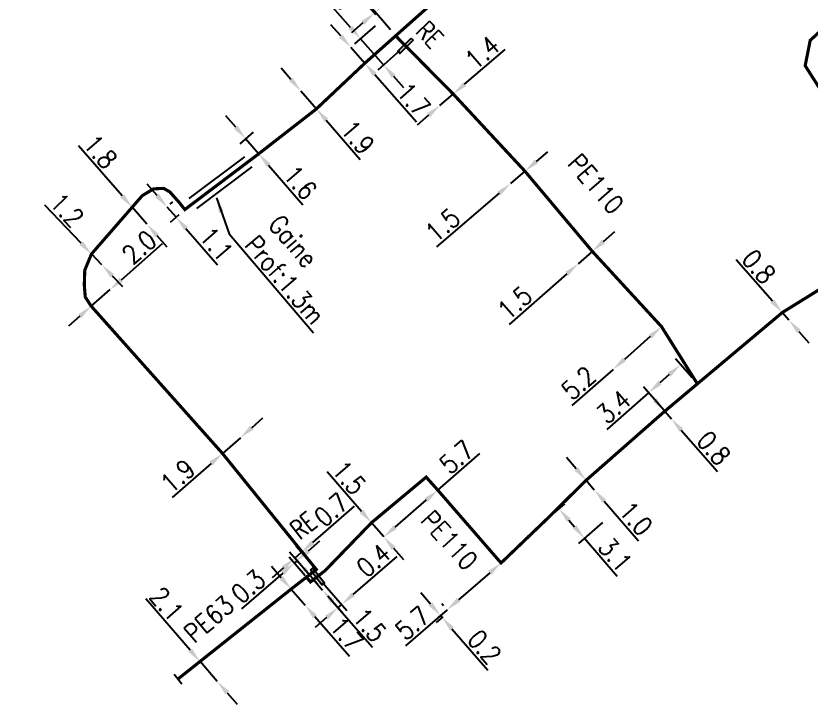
# Model space of a CAD drawing. Header units: millimetres. Extents: x 108995 to 110000, y 119999 to 121000.
# Drawn here: x 109071.2 to 109134.6, y 120113.6 to 120168.5 of the extents above; entities that cross this region are included whole.
import ezdxf
from ezdxf.enums import TextEntityAlignment as Align

# ---------------------------------------------------------------- set-up
doc = ezdxf.new("R2010")
doc.units = ezdxf.units.MM
doc.header["$MEASUREMENT"] = 0
doc.header["$PDMODE"] = 34
doc.linetypes.add('L_100_PE', pattern=[14, 10, -1.5, 1, -1.5])
doc.layers.get('0').update_dxf_attribs({"linetype": 'CONTINUOUS'})
doc.layers.get('DEFPOINTS').update_dxf_attribs({"linetype": 'CONTINUOUS'})
for name, color, linetype in [('L_140', 3, 'CONTINUOUS'), ('L_340', 7, 'CONTINUOUS'), ('L_400', 7, 'CONTINUOUS')]:
    doc.layers.add(name, color=color, linetype=linetype)
doc.styles.add('G_ROMANS', font='ROMANS.SHX', dxfattribs={"width": 0.75})
doc.styles.get("Standard").update_dxf_attribs({"font": 'romans.shx', "width": 0.85})
doc.dimstyles.get("Standard").update_dxf_attribs({"dimtxt": 1.5, "dimasz": 1.2, "dimexe": 0.625, "dimexo": 0.625, "dimgap": 0.25, "dimtad": 1, "dimdec": 1, "dimzin": 0, "dimdsep": 46, "dimtxsty": 'Standard', "dimcen": -0.5, "dimadec": 0, "dimazin": 0, "dimtfac": 1, "dimtdec": 1, "dimtmove": 0, "dimatfit": 3, "dimfxl": 1, "dimtolj": 1, "dimtzin": 0, "dimarcsym": 0})

# ---------------------------------------------------------------- blocks, each defined once
blk = doc.blocks.new('*D202')
at = {"layer": 'DEFPOINTS', "color": 0, "linetype": 'Continuous', "transparency": 16777216}
for p in [(109093.886, 120162.511), (109093.886, 120162.511), (109095.129, 120161.074)]:
    blk.add_point(p, dxfattribs=at)
at = {"layer": 'L_140', "color": 0, "linetype": 'Continuous', "lineweight": -2, "transparency": 16777216}
for p, q in [((109093.101, 120163.418), (109092.316, 120164.326)), ((109093.886, 120162.511), (109095.129, 120161.074)), ((109095.914, 120160.166), (109098.615, 120157.043))]:
    blk.add_line(p, q, dxfattribs=at)
at = {"layer": 'L_140', "color": 0, "linetype": 'Continuous', "transparency": 16777216}
for points in [[(109093.252, 120163.549), (109092.949, 120163.287), (109093.886, 120162.511)], [(109096.065, 120160.297), (109095.762, 120160.035), (109095.129, 120161.074)]]:
    blk.add_solid(points, dxfattribs=at)
at = {"layer": 'L_140', "color": 0, "linetype": 'Continuous', "transparency": 16777216, "insert": (109098.413, 120158.805), "char_height": 1.5, "attachment_point": 5, "rotation": 310.85751}
blk.add_mtext('\\A1;1.9', dxfattribs=at)
blk = doc.blocks.new('*D203')
at = {"layer": 'DEFPOINTS', "color": 0, "linetype": 'Continuous', "transparency": 16777216}
for p in [(109090.558, 120159.632), (109089.482, 120158.702), (109090.529, 120157.492)]:
    blk.add_point(p, dxfattribs=at)
at = {"layer": 'L_140', "color": 0, "linetype": 'Continuous', "lineweight": -2, "transparency": 16777216}
for p, q in [((109088.697, 120159.609), (109087.912, 120160.517)), ((109090.085, 120159.223), (109089.009, 120158.293)), ((109089.482, 120158.702), (109090.529, 120157.492)), ((109091.314, 120156.584), (109094.054, 120153.415))]:
    blk.add_line(p, q, dxfattribs=at)
at = {"layer": 'L_140', "color": 0, "linetype": 'Continuous', "transparency": 16777216}
for points in [[(109088.848, 120159.74), (109088.546, 120159.478), (109089.482, 120158.702)], [(109091.465, 120156.715), (109091.163, 120156.453), (109090.529, 120157.492)]]:
    blk.add_solid(points, dxfattribs=at)
at = {"layer": 'L_140', "color": 0, "linetype": 'Continuous', "transparency": 16777216, "insert": (109093.833, 120155.2), "char_height": 1.5, "attachment_point": 5, "rotation": 310.85751}
blk.add_mtext('\\A1;1.6', dxfattribs=at)
blk = doc.blocks.new('*D204')
at = {"layer": 'DEFPOINTS', "color": 0, "linetype": 'Continuous', "transparency": 16777216}
for p in [(109083.213, 120153.261), (109082.996, 120153.072), (109084.636, 120153.043)]:
    blk.add_point(p, dxfattribs=at)
at = {"layer": 'L_140', "color": 0, "linetype": 'Continuous', "lineweight": -2, "transparency": 16777216}
for p, q in [((109082.424, 120154.165), (109081.635, 120155.069)), ((109083.213, 120153.261), (109083.936, 120152.432)), ((109083.467, 120153.483), (109083.684, 120153.672)), ((109084.165, 120152.632), (109083.465, 120152.022)), ((109084.725, 120151.528), (109087.24, 120148.646))]:
    blk.add_line(p, q, dxfattribs=at)
at = {"layer": 'L_140', "color": 0, "linetype": 'Continuous', "transparency": 16777216}
for points in [[(109082.574, 120154.297), (109082.273, 120154.034), (109083.213, 120153.261)], [(109084.876, 120151.66), (109084.574, 120151.397), (109083.936, 120152.432)]]:
    blk.add_solid(points, dxfattribs=at)
at = {"layer": 'L_140', "color": 0, "linetype": 'Continuous', "transparency": 16777216, "insert": (109087.13, 120150.293), "char_height": 1.5, "attachment_point": 5, "rotation": 311.1109}
blk.add_mtext('\\A1;1.1', dxfattribs=at)
blk = doc.blocks.new('*D205')
at = {"layer": 'DEFPOINTS', "color": 0, "linetype": 'Continuous', "transparency": 16777216}
for p in [(109080.434, 120153.226), (109081.618, 120151.87), (109081.618, 120151.87)]:
    blk.add_point(p, dxfattribs=at)
at = {"layer": 'L_140', "color": 0, "linetype": 'Continuous', "lineweight": -2, "transparency": 16777216}
for p, q in [((109079.645, 120154.13), (109076.156, 120158.128)), ((109081.618, 120151.87), (109080.434, 120153.226)), ((109082.407, 120150.965), (109083.196, 120150.061))]:
    blk.add_line(p, q, dxfattribs=at)
at = {"layer": 'L_140', "color": 0, "linetype": 'Continuous', "transparency": 16777216}
for points in [[(109079.796, 120154.261), (109079.495, 120153.998), (109080.434, 120153.226)], [(109082.558, 120151.097), (109082.256, 120150.834), (109081.618, 120151.87)]]:
    blk.add_solid(points, dxfattribs=at)
at = {"layer": 'L_140', "color": 0, "linetype": 'Continuous', "transparency": 16777216, "insert": (109077.892, 120157.659), "char_height": 1.5, "attachment_point": 5, "rotation": 311.1109}
blk.add_mtext('\\A1;1.8', dxfattribs=at)
blk = doc.blocks.new('*D206')
at = {"layer": 'DEFPOINTS', "color": 0, "linetype": 'Continuous', "transparency": 16777216}
for p in [(109077.191, 120149.498), (109078.02, 120148.63), (109078.02, 120148.63)]:
    blk.add_point(p, dxfattribs=at)
at = {"layer": 'L_140', "color": 0, "linetype": 'Continuous', "lineweight": -2, "transparency": 16777216}
for p, q in [((109076.362, 120150.365), (109073.468, 120153.394)), ((109078.02, 120148.63), (109077.191, 120149.498)), ((109078.849, 120147.762), (109079.678, 120146.895))]:
    blk.add_line(p, q, dxfattribs=at)
at = {"layer": 'L_140', "color": 0, "linetype": 'Continuous', "transparency": 16777216}
for points in [[(109076.507, 120150.504), (109076.218, 120150.227), (109077.191, 120149.498)], [(109078.994, 120147.901), (109078.705, 120147.624), (109078.02, 120148.63)]]:
    blk.add_solid(points, dxfattribs=at)
at = {"layer": 'L_140', "color": 0, "linetype": 'Continuous', "transparency": 16777216, "insert": (109075.224, 120153.005), "char_height": 1.5, "attachment_point": 5, "rotation": 313.69309}
blk.add_mtext('\\A1;1.2', dxfattribs=at)
blk = doc.blocks.new('*D207')
at = {"layer": 'DEFPOINTS', "color": 0, "linetype": 'Continuous', "transparency": 16777216}
for p in [(109078.673, 120146.656), (109078.673, 120146.656), (109077.171, 120145.335)]:
    blk.add_point(p, dxfattribs=at)
at = {"layer": 'L_140', "color": 0, "linetype": 'Continuous', "lineweight": -2, "transparency": 16777216}
for p, q in [((109079.574, 120147.448), (109082.856, 120150.335)), ((109077.171, 120145.335), (109078.673, 120146.656)), ((109076.27, 120144.542), (109075.369, 120143.749))]:
    blk.add_line(p, q, dxfattribs=at)
at = {"layer": 'L_140', "color": 0, "linetype": 'Continuous', "transparency": 16777216}
for points in [[(109079.442, 120147.598), (109079.706, 120147.298), (109078.673, 120146.656)], [(109076.138, 120144.692), (109076.402, 120144.392), (109077.171, 120145.335)]]:
    blk.add_solid(points, dxfattribs=at)
at = {"layer": 'L_140', "color": 0, "linetype": 'Continuous', "transparency": 16777216, "insert": (109081.005, 120150.039), "char_height": 1.5, "attachment_point": 5, "rotation": 41.33615}
blk.add_mtext('\\A1;2.0', dxfattribs=at)
blk = doc.blocks.new('*D208')
at = {"layer": 'DEFPOINTS', "color": 0, "linetype": 'Continuous', "transparency": 16777216}
for p in [(109089.065, 120134.842), (109089.065, 120134.842), (109087.638, 120133.587)]:
    blk.add_point(p, dxfattribs=at)
at = {"layer": 'L_140', "color": 0, "linetype": 'Continuous', "lineweight": -2, "transparency": 16777216}
for p, q in [((109089.966, 120135.634), (109090.867, 120136.427)), ((109089.065, 120134.842), (109087.638, 120133.587)), ((109086.737, 120132.794), (109083.637, 120130.067))]:
    blk.add_line(p, q, dxfattribs=at)
at = {"layer": 'L_140', "color": 0, "linetype": 'Continuous', "transparency": 16777216}
for points in [[(109089.834, 120135.784), (109090.098, 120135.484), (109089.065, 120134.842)], [(109086.605, 120132.944), (109086.869, 120132.644), (109087.638, 120133.587)]]:
    blk.add_solid(points, dxfattribs=at)
at = {"layer": 'L_140', "color": 0, "linetype": 'Continuous', "transparency": 16777216, "insert": (109084.076, 120131.785), "char_height": 1.5, "attachment_point": 5, "rotation": 41.33615}
blk.add_mtext('\\A1;1.9', dxfattribs=at)
blk = doc.blocks.new('*D209')
at = {"layer": 'DEFPOINTS', "color": 0, "linetype": 'Continuous', "transparency": 16777216}
for p in [(109093.112, 120122.765), (109094.226, 120121.481), (109094.226, 120121.481)]:
    blk.add_point(p, dxfattribs=at)
at = {"layer": 'L_140', "color": 0, "linetype": 'Continuous', "lineweight": -2, "transparency": 16777216}
for p, q in [((109092.325, 120123.671), (109091.539, 120124.577)), ((109093.112, 120122.765), (109094.226, 120121.481)), ((109095.012, 120120.574), (109097.758, 120117.41))]:
    blk.add_line(p, q, dxfattribs=at)
at = {"layer": 'L_140', "color": 0, "linetype": 'Continuous', "transparency": 16777216}
for points in [[(109092.476, 120123.802), (109092.174, 120123.54), (109093.112, 120122.765)], [(109095.163, 120120.705), (109094.861, 120120.443), (109094.226, 120121.481)]]:
    blk.add_solid(points, dxfattribs=at)
at = {"layer": 'L_140', "color": 0, "linetype": 'Continuous', "transparency": 16777216, "insert": (109097.534, 120119.194), "char_height": 1.5, "attachment_point": 5, "rotation": 310.95006}
blk.add_mtext('\\A1;1.7', dxfattribs=at)
blk = doc.blocks.new('*D210')
at = {"layer": 'DEFPOINTS', "color": 0, "linetype": 'Continuous', "transparency": 16777216}
for p in [(109085.846, 120116.99), (109087.223, 120115.403), (109087.223, 120115.403)]:
    blk.add_point(p, dxfattribs=at)
at = {"layer": 'L_140', "color": 0, "linetype": 'Continuous', "lineweight": -2, "transparency": 16777216}
for p, q in [((109085.06, 120117.896), (109081.514, 120121.983)), ((109087.223, 120115.403), (109085.846, 120116.99)), ((109088.009, 120114.497), (109088.796, 120113.591))]:
    blk.add_line(p, q, dxfattribs=at)
at = {"layer": 'L_140', "color": 0, "linetype": 'Continuous', "transparency": 16777216}
for points in [[(109085.211, 120118.027), (109084.909, 120117.765), (109085.846, 120116.99)], [(109088.16, 120114.628), (109087.858, 120114.366), (109087.223, 120115.403)]]:
    blk.add_solid(points, dxfattribs=at)
at = {"layer": 'L_140', "color": 0, "linetype": 'Continuous', "transparency": 16777216, "insert": (109083.189, 120121.578), "char_height": 1.5, "attachment_point": 5, "rotation": 310.95006}
blk.add_mtext('\\A1;2.1', dxfattribs=at)
blk = doc.blocks.new('L_340_07')
at = {"color": 0, "linetype": 'Continuous', "const_width": 0.25, "flags": 128}
blk.add_lwpolyline([(0, 0), (1.25, 0)], dxfattribs=at)
at = {"color": 0, "linetype": 'Continuous', "flags": 128}
blk.add_lwpolyline([(1.25, -0.5), (1.25, 0.5)], dxfattribs=at)
at = {"color": 0, "linetype": 'Continuous', "style": 'G_ROMANS', "width": 0.75, "flags": 3}
for tag, p in [('DEF_LEG', (0.723, -3.465)), ('DEF_COUP', (0.723, -5.965)), ('DEF_TYPE', (0.723, -8.465))]:
    blk.add_attdef(tag, text='', height=1.2, dxfattribs=at).set_placement(p, align=Align.MIDDLE)
blk = doc.blocks.new('*D279')
at = {"layer": 'DEFPOINTS', "color": 0, "linetype": 'Continuous', "transparency": 16777216}
for p in [(109099.518, 120128.059), (109100.501, 120126.926), (109100.501, 120126.926)]:
    blk.add_point(p, dxfattribs=at)
at = {"layer": 'L_140', "color": 0, "linetype": 'Continuous', "lineweight": -2, "transparency": 16777216}
for p, q in [((109098.732, 120128.966), (109095.986, 120132.13)), ((109100.501, 120126.926), (109099.518, 120128.059)), ((109101.288, 120126.02), (109102.074, 120125.114))]:
    blk.add_line(p, q, dxfattribs=at)
at = {"layer": 'L_140', "color": 0, "linetype": 'Continuous', "transparency": 16777216}
for points in [[(109098.883, 120129.097), (109098.581, 120128.835), (109099.518, 120128.059)], [(109101.439, 120126.151), (109101.137, 120125.889), (109100.501, 120126.926)]]:
    blk.add_solid(points, dxfattribs=at)
at = {"layer": 'L_140', "color": 0, "linetype": 'Continuous', "transparency": 16777216, "insert": (109097.721, 120131.656), "char_height": 1.5, "attachment_point": 5, "rotation": 310.9498}
blk.add_mtext('\\A1;1.5', dxfattribs=at)
blk = doc.blocks.new('*D280')
at = {"layer": 'DEFPOINTS', "color": 0, "linetype": 'Continuous', "transparency": 16777216}
for p in [(109104.807, 120130.662), (109100.501, 120126.926), (109100.501, 120126.926)]:
    blk.add_point(p, dxfattribs=at)
at = {"layer": 'L_140', "color": 0, "linetype": 'Continuous', "lineweight": -2, "transparency": 16777216}
for p, q in [((109104.807, 120130.662), (109108.165, 120133.576)), ((109101.408, 120127.713), (109103.9, 120129.876))]:
    blk.add_line(p, q, dxfattribs=at)
at = {"layer": 'L_140', "color": 0, "linetype": 'Continuous', "transparency": 16777216}
for points in [[(109103.769, 120130.027), (109104.031, 120129.725), (109104.807, 120130.662)], [(109101.277, 120127.864), (109101.539, 120127.562), (109100.501, 120126.926)]]:
    blk.add_solid(points, dxfattribs=at)
at = {"layer": 'L_140', "color": 0, "linetype": 'Continuous', "transparency": 16777216, "insert": (109106.312, 120133.292), "char_height": 1.5, "attachment_point": 5, "rotation": 40.9498}
blk.add_mtext('\\A1;5.7', dxfattribs=at)
blk = doc.blocks.new('*D281')
at = {"layer": 'DEFPOINTS', "color": 0, "linetype": 'Continuous', "transparency": 16777216}
for p in [(109109.852, 120124.848), (109105.547, 120121.112), (109105.678, 120120.961)]:
    blk.add_point(p, dxfattribs=at)
at = {"layer": 'L_140', "color": 0, "linetype": 'Continuous', "lineweight": -2, "transparency": 16777216}
for p, q in [((109108.945, 120124.062), (109106.453, 120121.899)), ((109105.268, 120121.433), (109105.137, 120121.584)), ((109105.547, 120121.112), (109102.245, 120118.247))]:
    blk.add_line(p, q, dxfattribs=at)
at = {"layer": 'L_140', "color": 0, "linetype": 'Continuous', "transparency": 16777216}
for points in [[(109108.814, 120124.213), (109109.077, 120123.91), (109109.852, 120124.848)], [(109106.322, 120122.05), (109106.584, 120121.748), (109105.547, 120121.112)]]:
    blk.add_solid(points, dxfattribs=at)
at = {"layer": 'L_140', "color": 0, "linetype": 'Continuous', "transparency": 16777216, "insert": (109102.787, 120120.042), "char_height": 1.5, "attachment_point": 5, "rotation": 40.9498}
blk.add_mtext('\\A1;5.7', dxfattribs=at)
blk = doc.blocks.new('*D282')
at = {"layer": 'DEFPOINTS', "color": 0, "linetype": 'Continuous', "transparency": 16777216}
for p in [(109105.547, 120121.112), (109105.678, 120120.961), (109105.15, 120120.503)]:
    blk.add_point(p, dxfattribs=at)
at = {"layer": 'L_140', "color": 0, "linetype": 'Continuous', "lineweight": -2, "transparency": 16777216}
for p, q in [((109104.233, 120121.561), (109103.446, 120122.467)), ((109105.075, 120120.703), (109104.547, 120120.245)), ((109105.206, 120120.552), (109104.678, 120120.094)), ((109105.019, 120120.654), (109105.15, 120120.503)), ((109105.937, 120119.597), (109108.802, 120116.295))]:
    blk.add_line(p, q, dxfattribs=at)
at = {"layer": 'L_140', "color": 0, "linetype": 'Continuous', "transparency": 16777216}
for points in [[(109104.384, 120121.692), (109104.082, 120121.43), (109105.019, 120120.654)], [(109106.088, 120119.728), (109105.786, 120119.466), (109105.15, 120120.503)]]:
    blk.add_solid(points, dxfattribs=at)
at = {"layer": 'L_140', "color": 0, "linetype": 'Continuous', "transparency": 16777216, "insert": (109108.518, 120118.148), "char_height": 1.5, "attachment_point": 5, "rotation": 310.9498}
blk.add_mtext('\\A1;0.2', dxfattribs=at)
blk = doc.blocks.new('*D283')
at = {"layer": 'DEFPOINTS', "color": 0, "linetype": 'Continuous', "transparency": 16777216}
for p in [(109116.634, 120131.444), (109117.288, 120130.687), (109117.288, 120130.687)]:
    blk.add_point(p, dxfattribs=at)
at = {"layer": 'L_140', "color": 0, "linetype": 'Continuous', "lineweight": -2, "transparency": 16777216}
for p, q in [((109115.848, 120132.351), (109115.063, 120133.258)), ((109116.634, 120131.444), (109117.288, 120130.687)), ((109118.073, 120129.78), (109120.815, 120126.612))]:
    blk.add_line(p, q, dxfattribs=at)
at = {"layer": 'L_140', "color": 0, "linetype": 'Continuous', "transparency": 16777216}
for points in [[(109116, 120132.482), (109115.697, 120132.22), (109116.634, 120131.444)], [(109118.225, 120129.911), (109117.922, 120129.649), (109117.288, 120130.687)]]:
    blk.add_solid(points, dxfattribs=at)
at = {"layer": 'L_140', "color": 0, "linetype": 'Continuous', "transparency": 16777216, "insert": (109120.593, 120128.397), "char_height": 1.5, "attachment_point": 5, "rotation": 310.87021}
blk.add_mtext('\\A1;1.0', dxfattribs=at)
blk = doc.blocks.new('*D284')
at = {"layer": 'DEFPOINTS', "color": 0, "linetype": 'Continuous', "transparency": 16777216}
for p in [(109113.34, 120128.192), (109118.414, 120128.474), (109116.501, 120126.824)]:
    blk.add_point(p, dxfattribs=at)
at = {"layer": 'L_140', "color": 0, "linetype": 'Continuous', "lineweight": -2, "transparency": 16777216}
for p, q in [((109113.814, 120128.6), (109114.95, 120129.58)), ((109115.26, 120128.263), (109115.717, 120127.733)), ((109117.941, 120128.066), (109116.027, 120126.416)), ((109116.501, 120126.824), (109119.117, 120123.789))]:
    blk.add_line(p, q, dxfattribs=at)
at = {"layer": 'L_140', "color": 0, "linetype": 'Continuous', "transparency": 16777216}
for points in [[(109115.411, 120128.393), (109115.108, 120128.132), (109114.476, 120129.172)], [(109115.869, 120127.863), (109115.566, 120127.602), (109116.501, 120126.824)]]:
    blk.add_solid(points, dxfattribs=at)
at = {"layer": 'L_140', "color": 0, "linetype": 'Continuous', "transparency": 16777216, "insert": (109118.958, 120125.505), "char_height": 1.5, "attachment_point": 5, "rotation": 310.77086}
blk.add_mtext('\\A1;3.1', dxfattribs=at)
blk = doc.blocks.new('*D285')
at = {"layer": 'DEFPOINTS', "color": 0, "linetype": 'Continuous', "transparency": 16777216}
for p in [(109122.904, 120136.952), (109123.431, 120136.35), (109123.431, 120136.35)]:
    blk.add_point(p, dxfattribs=at)
at = {"layer": 'L_140', "color": 0, "linetype": 'Continuous', "lineweight": -2, "transparency": 16777216}
for p, q in [((109122.113, 120137.854), (109121.323, 120138.757)), ((109122.904, 120136.952), (109123.431, 120136.35)), ((109124.222, 120135.447), (109127.103, 120132.159))]:
    blk.add_line(p, q, dxfattribs=at)
at = {"layer": 'L_140', "color": 0, "linetype": 'Continuous', "transparency": 16777216}
for points in [[(109122.264, 120137.986), (109121.963, 120137.723), (109122.904, 120136.952)], [(109124.373, 120135.579), (109124.072, 120135.316), (109123.431, 120136.35)]]:
    blk.add_solid(points, dxfattribs=at)
at = {"layer": 'L_140', "color": 0, "linetype": 'Continuous', "transparency": 16777216, "insert": (109126.81, 120134.011), "char_height": 1.5, "attachment_point": 5, "rotation": 311.22212}
blk.add_mtext('\\A1;0.8', dxfattribs=at)
blk = doc.blocks.new('*D286')
at = {"layer": 'DEFPOINTS', "color": 0, "linetype": 'Continuous', "transparency": 16777216}
for p in [(109125.508, 120139.139), (109121.612, 120138.427), (109123.431, 120136.35)]:
    blk.add_point(p, dxfattribs=at)
at = {"layer": 'L_140', "color": 0, "linetype": 'Continuous', "lineweight": -2, "transparency": 16777216}
for p, q in [((109125.096, 120139.609), (109123.758, 120141.137)), ((109123.267, 120139.876), (109122.515, 120139.217)), ((109123.019, 120136.82), (109121.2, 120138.897)), ((109121.612, 120138.427), (109118.278, 120135.506))]:
    blk.add_line(p, q, dxfattribs=at)
at = {"layer": 'L_140', "color": 0, "linetype": 'Continuous', "transparency": 16777216}
for points in [[(109123.135, 120140.027), (109123.399, 120139.726), (109124.169, 120140.667)], [(109122.383, 120139.368), (109122.646, 120139.067), (109121.612, 120138.427)]]:
    blk.add_solid(points, dxfattribs=at)
at = {"layer": 'L_140', "color": 0, "linetype": 'Continuous', "transparency": 16777216, "insert": (109118.835, 120137.323), "char_height": 1.5, "attachment_point": 5, "rotation": 41.22212}
blk.add_mtext('\\A1;3.4', dxfattribs=at)
blk = doc.blocks.new('*D287')
at = {"layer": 'DEFPOINTS', "color": 0, "linetype": 'Continuous', "transparency": 16777216}
for p in [(109093.582, 120125.032), (109094.648, 120123.35), (109095.618, 120122.689)]:
    blk.add_point(p, dxfattribs=at)
at = {"layer": 'L_140', "color": 0, "linetype": 'Continuous', "lineweight": -2, "transparency": 16777216}
for p, q in [((109094.488, 120125.819), (109095.393, 120126.606)), ((109095.208, 120123.161), (109093.172, 120125.503)), ((109094.238, 120123.821), (109092.946, 120125.307)), ((109093.582, 120125.032), (109093.356, 120124.835)), ((109092.451, 120124.048), (109089.151, 120121.18))]:
    blk.add_line(p, q, dxfattribs=at)
at = {"layer": 'L_140', "color": 0, "linetype": 'Continuous', "transparency": 16777216}
for points in [[(109094.356, 120125.97), (109094.619, 120125.668), (109093.582, 120125.032)], [(109092.319, 120124.199), (109092.582, 120123.897), (109093.356, 120124.835)]]:
    blk.add_solid(points, dxfattribs=at)
at = {"layer": 'L_140', "color": 0, "linetype": 'Continuous', "transparency": 16777216, "insert": (109089.692, 120122.975), "char_height": 1.5, "attachment_point": 5, "rotation": 40.99775}
blk.add_mtext('\\A1;0.3', dxfattribs=at)
blk = doc.blocks.new('*D288')
at = {"layer": 'DEFPOINTS', "color": 0, "linetype": 'Continuous', "transparency": 16777216}
for p in [(109095.211, 120123.767), (109095.618, 120122.689), (109096.843, 120121.279)]:
    blk.add_point(p, dxfattribs=at)
at = {"layer": 'L_340', "color": 0, "linetype": 'Continuous', "lineweight": -2, "transparency": 16777216}
for p, q in [((109098.051, 120122.329), (109101.556, 120125.376)), ((109095.621, 120123.295), (109097.555, 120121.07)), ((109096.028, 120122.217), (109097.253, 120120.808)), ((109096.843, 120121.279), (109097.145, 120121.542)), ((109095.938, 120120.492), (109095.032, 120119.705))]:
    blk.add_line(p, q, dxfattribs=at)
at = {"layer": 'L_340', "color": 0, "linetype": 'Continuous', "transparency": 16777216}
for points in [[(109097.92, 120122.48), (109098.182, 120122.178), (109097.145, 120121.542)], [(109095.806, 120120.643), (109096.069, 120120.341), (109096.843, 120121.279)]]:
    blk.add_solid(points, dxfattribs=at)
at = {"layer": 'L_340', "color": 0, "linetype": 'Continuous', "transparency": 16777216, "insert": (109099.681, 120125.071), "char_height": 1.5, "attachment_point": 5, "rotation": 40.99775}
blk.add_mtext('\\A1;0.4', dxfattribs=at)
blk = doc.blocks.new('*D289')
at = {"layer": 'DEFPOINTS', "color": 0, "linetype": 'Continuous', "transparency": 16777216}
for p in [(109093.401, 120125.24), (109095.12, 120124.329), (109095.618, 120122.689)]:
    blk.add_point(p, dxfattribs=at)
at = {"layer": 'L_140', "color": 0, "linetype": 'Continuous', "lineweight": -2, "transparency": 16777216}
for p, q in [((109094.835, 120126.486), (109098.161, 120129.378)), ((109094.71, 120124.801), (109093.519, 120126.171)), ((109095.208, 120123.161), (109092.991, 120125.711)), ((109093.401, 120125.24), (109093.929, 120125.699)), ((109092.495, 120124.452), (109091.59, 120123.665))]:
    blk.add_line(p, q, dxfattribs=at)
at = {"layer": 'L_140', "color": 0, "linetype": 'Continuous', "transparency": 16777216}
for points in [[(109094.704, 120126.637), (109094.966, 120126.335), (109093.929, 120125.699)], [(109092.364, 120124.603), (109092.627, 120124.302), (109093.401, 120125.24)]]:
    blk.add_solid(points, dxfattribs=at)
at = {"layer": 'L_140', "color": 0, "linetype": 'Continuous', "transparency": 16777216, "insert": (109096.309, 120129.092), "char_height": 1.5, "attachment_point": 5, "rotation": 40.99775}
blk.add_mtext('\\A1;0.7', dxfattribs=at)
blk = doc.blocks.new('*D290')
at = {"layer": 'DEFPOINTS', "color": 0, "linetype": 'Continuous', "transparency": 16777216}
for p in [(109094.895, 120123.52), (109095.618, 120122.689), (109095.618, 120122.689)]:
    blk.add_point(p, dxfattribs=at)
at = {"layer": 'L_140', "color": 0, "linetype": 'Continuous', "lineweight": -2, "transparency": 16777216}
for p, q in [((109094.108, 120124.426), (109093.321, 120125.332)), ((109094.895, 120123.52), (109095.618, 120122.689)), ((109096.405, 120121.783), (109099.59, 120118.12))]:
    blk.add_line(p, q, dxfattribs=at)
at = {"layer": 'L_140', "color": 0, "linetype": 'Continuous', "transparency": 16777216}
for points in [[(109094.259, 120124.557), (109093.957, 120124.295), (109094.895, 120123.52)], [(109096.556, 120121.914), (109096.255, 120121.652), (109095.618, 120122.689)]]:
    blk.add_solid(points, dxfattribs=at)
at = {"layer": 'L_140', "color": 0, "linetype": 'Continuous', "transparency": 16777216, "insert": (109099.364, 120119.904), "char_height": 1.5, "attachment_point": 5, "rotation": 310.99775}
blk.add_mtext('\\A1;1.5', dxfattribs=at)
blk = doc.blocks.new('L_340_20')
at = {"linetype": 'Continuous'}
blk.add_hatch(color=0, dxfattribs=at).paths.add_polyline_path([(0.125, 0.75), (-0.125, 0.75), (-0.125, -0.75), (0.125, -0.75)])
at = {"color": 0, "linetype": 'Continuous'}
blk.add_lwpolyline([(-0.125, 0.75), (0.125, 0.75), (0.125, -0.75), (-0.125, -0.75)], close=True, dxfattribs=at)
at = {"color": 0, "linetype": 'Continuous', "width": 0.75}
for tag, height, flags, p in [('RE', 1.5, 8, (0, 3)), ('DEF_LEG', 1.2, 3, (0, -5)), ('DEF_COUP', 1.2, 3, (0, -7.5)), ('DEF_TYPE', 1.2, 3, (0, -10))]:
    blk.add_attdef(tag, text='', height=height, dxfattribs=dict(at, flags=flags)).set_placement(p, align=Align.MIDDLE)
blk = doc.blocks.new('*D291')
at = {"layer": 'DEFPOINTS', "color": 0, "linetype": 'Continuous', "transparency": 16777216}
for p in [(109132.281, 120144.829), (109132.808, 120144.227), (109132.808, 120144.227)]:
    blk.add_point(p, dxfattribs=at)
at = {"layer": 'L_140', "color": 0, "linetype": 'Continuous', "lineweight": -2, "transparency": 16777216}
for p, q in [((109131.49, 120145.732), (109128.61, 120149.02)), ((109132.808, 120144.227), (109132.281, 120144.829)), ((109133.598, 120143.324), (109134.389, 120142.421))]:
    blk.add_line(p, q, dxfattribs=at)
at = {"layer": 'L_140', "color": 0, "linetype": 'Continuous', "transparency": 16777216}
for points in [[(109131.641, 120145.863), (109131.34, 120145.6), (109132.281, 120144.829)], [(109133.749, 120143.456), (109133.448, 120143.192), (109132.808, 120144.227)]]:
    blk.add_solid(points, dxfattribs=at)
at = {"layer": 'L_140', "color": 0, "linetype": 'Continuous', "transparency": 16777216, "insert": (109130.407, 120148.486), "char_height": 1.5, "attachment_point": 5, "rotation": 311.20958}
blk.add_mtext('\\A1;0.8', dxfattribs=at)
blk = doc.blocks.new('*D294')
at = {"layer": 'DEFPOINTS', "color": 0, "linetype": 'Continuous', "transparency": 16777216}
for p in [(109122.65, 120143.7), (109118.787, 120140.294), (109118.787, 120140.294)]:
    blk.add_point(p, dxfattribs=at)
at = {"layer": 'L_140', "color": 0, "linetype": 'Continuous', "lineweight": -2, "transparency": 16777216}
for p, q in [((109121.749, 120142.906), (109119.687, 120141.087)), ((109118.787, 120140.294), (109115.508, 120137.403))]:
    blk.add_line(p, q, dxfattribs=at)
at = {"layer": 'L_140', "color": 0, "linetype": 'Continuous', "transparency": 16777216}
for points in [[(109121.617, 120143.056), (109121.882, 120142.756), (109122.65, 120143.7)], [(109119.554, 120141.237), (109119.819, 120140.937), (109118.787, 120140.294)]]:
    blk.add_solid(points, dxfattribs=at)
at = {"layer": 'L_140', "color": 0, "linetype": 'Continuous', "transparency": 16777216, "insert": (109116.036, 120139.202), "char_height": 1.5, "attachment_point": 5, "rotation": 41.40039}
blk.add_mtext('\\A1;5.2', dxfattribs=at)
blk = doc.blocks.new('*D295')
at = {"layer": 'DEFPOINTS', "color": 0, "linetype": 'Continuous', "transparency": 16777216}
for p in [(109117.128, 120149.707), (109116.001, 120148.717), (109116.001, 120148.717)]:
    blk.add_point(p, dxfattribs=at)
at = {"layer": 'L_140', "color": 0, "linetype": 'Continuous', "lineweight": -2, "transparency": 16777216}
for p, q in [((109118.029, 120150.5), (109118.93, 120151.292)), ((109117.128, 120149.707), (109116.001, 120148.717)), ((109115.1, 120147.924), (109110.486, 120143.867))]:
    blk.add_line(p, q, dxfattribs=at)
at = {"layer": 'L_140', "color": 0, "linetype": 'Continuous', "transparency": 16777216}
for points in [[(109117.897, 120150.65), (109118.161, 120150.35), (109117.128, 120149.707)], [(109114.968, 120148.075), (109115.232, 120147.774), (109116.001, 120148.717)]]:
    blk.add_solid(points, dxfattribs=at)
at = {"layer": 'L_140', "color": 0, "linetype": 'Continuous', "transparency": 16777216, "insert": (109110.948, 120145.605), "char_height": 1.5, "attachment_point": 5, "rotation": 41.32843}
blk.add_mtext('\\A1;1.5', dxfattribs=at)
blk = doc.blocks.new('*D296')
at = {"layer": 'DEFPOINTS', "color": 0, "linetype": 'Continuous', "transparency": 16777216}
for p in [(109111.757, 120156.1), (109110.617, 120155.125), (109110.617, 120155.125)]:
    blk.add_point(p, dxfattribs=at)
at = {"layer": 'L_140', "color": 0, "linetype": 'Continuous', "lineweight": -2, "transparency": 16777216}
for p, q in [((109112.669, 120156.88), (109113.581, 120157.66)), ((109111.757, 120156.1), (109110.617, 120155.125)), ((109109.705, 120154.345), (109104.714, 120150.076))]:
    blk.add_line(p, q, dxfattribs=at)
at = {"layer": 'L_140', "color": 0, "linetype": 'Continuous', "transparency": 16777216}
for points in [[(109112.539, 120157.032), (109112.799, 120156.728), (109111.757, 120156.1)], [(109109.575, 120154.497), (109109.835, 120154.193), (109110.617, 120155.125)]]:
    blk.add_solid(points, dxfattribs=at)
at = {"layer": 'L_140', "color": 0, "linetype": 'Continuous', "transparency": 16777216, "insert": (109105.2, 120151.808), "char_height": 1.5, "attachment_point": 5, "rotation": 40.54214}
blk.add_mtext('\\A1;1.5', dxfattribs=at)
blk = doc.blocks.new('*D297')
at = {"layer": 'DEFPOINTS', "color": 0, "linetype": 'Continuous', "transparency": 16777216}
for p in [(109106.037, 120162.26), (109104.976, 120161.347), (109104.976, 120161.347)]:
    blk.add_point(p, dxfattribs=at)
at = {"layer": 'L_140', "color": 0, "linetype": 'Continuous', "lineweight": -2, "transparency": 16777216}
for p, q in [((109106.947, 120163.042), (109110.17, 120165.813)), ((109104.976, 120161.347), (109106.037, 120162.26)), ((109104.066, 120160.565), (109103.156, 120159.782))]:
    blk.add_line(p, q, dxfattribs=at)
at = {"layer": 'L_140', "color": 0, "linetype": 'Continuous', "transparency": 16777216}
for points in [[(109106.817, 120163.194), (109107.078, 120162.891), (109106.037, 120162.26)], [(109103.935, 120160.716), (109104.196, 120160.413), (109104.976, 120161.347)]]:
    blk.add_solid(points, dxfattribs=at)
at = {"layer": 'L_140', "color": 0, "linetype": 'Continuous', "transparency": 16777216, "insert": (109108.362, 120165.577), "char_height": 1.5, "attachment_point": 5, "rotation": 40.68833}
blk.add_mtext('\\A1;1.4', dxfattribs=at)
blk = doc.blocks.new('*D298')
at = {"layer": 'DEFPOINTS', "color": 0, "linetype": 'Continuous', "transparency": 16777216}
for p in [(109097.861, 120165.99), (109097.861, 120165.99), (109098.986, 120164.715)]:
    blk.add_point(p, dxfattribs=at)
at = {"layer": 'L_140', "color": 0, "linetype": 'Continuous', "lineweight": -2, "transparency": 16777216}
for p, q in [((109097.068, 120166.89), (109096.274, 120167.79)), ((109097.861, 120165.99), (109098.986, 120164.715)), ((109099.779, 120163.815), (109103.112, 120160.036))]:
    blk.add_line(p, q, dxfattribs=at)
at = {"layer": 'L_140', "color": 0, "linetype": 'Continuous', "transparency": 16777216}
for points in [[(109097.218, 120167.022), (109096.918, 120166.758), (109097.861, 120165.99)], [(109099.929, 120163.947), (109099.629, 120163.683), (109098.986, 120164.715)]]:
    blk.add_solid(points, dxfattribs=at)
at = {"layer": 'L_140', "color": 0, "linetype": 'Continuous', "transparency": 16777216, "insert": (109102.873, 120161.818), "char_height": 1.5, "attachment_point": 5, "rotation": 311.40726}
blk.add_mtext('\\A1;1.7', dxfattribs=at)
blk = doc.blocks.new('*D299')
at = {"layer": 'DEFPOINTS', "color": 0, "linetype": 'Continuous', "transparency": 16777216}
for p in [(109099.753, 120168.716), (109100.27, 120168.114), (109101.446, 120166.902)]:
    blk.add_point(p, dxfattribs=at)
at = {"layer": 'L_140', "color": 0, "linetype": 'Continuous', "lineweight": -2, "transparency": 16777216}
for p, q in [((109100.738, 120169.564), (109104.459, 120172.766)), ((109099.863, 120168.588), (109099.345, 120169.189)), ((109101.038, 120167.376), (109099.421, 120169.255)), ((109099.753, 120168.716), (109099.829, 120168.781)), ((109098.843, 120167.933), (109097.934, 120167.15))]:
    blk.add_line(p, q, dxfattribs=at)
at = {"layer": 'L_140', "color": 0, "linetype": 'Continuous', "transparency": 16777216}
for points in [[(109100.608, 120169.715), (109100.869, 120169.412), (109099.829, 120168.781)], [(109098.713, 120168.085), (109098.974, 120167.781), (109099.753, 120168.716)]]:
    blk.add_solid(points, dxfattribs=at)
at = {"layer": 'L_140', "color": 0, "linetype": 'Continuous', "transparency": 16777216, "insert": (109102.743, 120172.608), "char_height": 1.5, "attachment_point": 5, "rotation": 40.71363}
blk.add_mtext('\\A1;0.1', dxfattribs=at)
blk = doc.blocks.new('*D300')
at = {"layer": 'DEFPOINTS', "color": 0, "linetype": 'Continuous', "transparency": 16777216}
for p in [(109100.27, 120168.114), (109098.639, 120166.675), (109102.23, 120166.109)]:
    blk.add_point(p, dxfattribs=at)
at = {"layer": 'L_340', "color": 0, "linetype": 'Continuous', "lineweight": -2, "transparency": 16777216}
for p, q in [((109097.845, 120167.575), (109094.954, 120170.854)), ((109099.802, 120167.701), (109098.17, 120166.262)), ((109100.491, 120164.575), (109098.639, 120166.675)), ((109101.761, 120165.696), (109100.022, 120164.162)), ((109101.284, 120163.675), (109102.078, 120162.775))]:
    blk.add_line(p, q, dxfattribs=at)
at = {"layer": 'L_340', "color": 0, "linetype": 'Continuous', "transparency": 16777216}
for points in [[(109097.995, 120167.708), (109097.695, 120167.443), (109098.639, 120166.675)], [(109101.434, 120163.808), (109101.134, 120163.543), (109100.491, 120164.575)]]:
    blk.add_solid(points, dxfattribs=at)
at = {"layer": 'L_340', "color": 0, "linetype": 'Continuous', "transparency": 16777216, "insert": (109096.753, 120170.326), "char_height": 1.5, "attachment_point": 5, "rotation": 311.40726}
blk.add_mtext('\\A1;2.8', dxfattribs=at)

msp = doc.modelspace()

# ---------------------------------------------------------------- linework, layer by layer
at = {"layer": 'L_140', "linetype": 'L_100_PE', "const_width": 0.25, "flags": 128}
for points in [[(109094.33, 120123.714), (109094.658, 120123.336), (109095.829, 120124.247), (109099.518, 120128.059), (109103.881, 120131.7), (109104.807, 120130.662), (109109.852, 120124.848), (109113.34, 120128.192), (109116.634, 120131.444), (109122.904, 120136.952), (109132.281, 120144.829), (109136.014, 120147.145), (109138.903, 120150.073), (109145.872, 120156.801), (109142.808, 120156.779), (109141.356, 120157.053), (109139.516, 120158.671), (109135.183, 120162.824), (109134.101, 120164.523), (109134.507, 120166.542), (109138.451, 120170.176), (109144.569, 120175.873), (109151.049, 120181.263), (109157.466, 120186.307), (109158.883, 120187.421), (109153.389, 120193.695), (109154.202, 120194.491), (109154.689, 120195.38), (109154.799, 120197.086), (109154.624, 120198.37), (109153.611, 120200.346), (109152.751, 120200.356), (109152.487, 120201.513)], [(109085.063, 120116.367), (109085.846, 120116.99), (109093.112, 120122.765), (109095.12, 120124.329), (109087.638, 120133.587), (109077.171, 120145.335), (109076.696, 120146.065), (109076.618, 120147.021), (109076.657, 120148.211), (109077.191, 120149.498), (109080.434, 120153.226), (109081.24, 120154.152), (109082.143, 120154.695), (109082.951, 120154.732), (109083.441, 120154.45), (109084.19, 120153.607), (109084.636, 120153.043), (109090.529, 120157.492), (109095.129, 120161.074), (109098.986, 120164.715), (109113.244, 120177.392), (109110.228, 120180.613), (109099.22, 120192.15), (109093.264, 120198.315), (109090.035, 120195.479), (109078.628, 120185.46), (109071.794, 120179.14), (109071.29, 120178.674)], [(109101.446, 120166.902), (109106.037, 120162.26), (109111.757, 120156.1), (109117.128, 120149.707), (109122.65, 120143.7), (109125.508, 120139.139)]]:
    msp.add_lwpolyline(points, dxfattribs=at)
at = {"layer": 'L_400'}
for p, q in [((109089.389, 120157.257), (109084.965, 120153.918)), ((109089.991, 120156.459), (109085.568, 120153.12))]:
    msp.add_line(p, q, dxfattribs=at)

# ---------------------------------------------------------------- block references
at = {"layer": 'L_340'}
ref = msp.add_blockref('L_340_20', (109102.23, 120166.109), dxfattribs=dict(at, rotation=314.6860448836704))
ref.add_attrib('RE', 'RE', dxfattribs={"layer": '0', "color": 0, "linetype": 'Continuous', "height": 1.5, "rotation": 314.68604, "width": 0.75, "flags": 8}).set_placement((109104.155, 120167.004), align=Align.MIDDLE)
ref = msp.add_blockref('L_340_20', (109095.211, 120123.767), dxfattribs=dict(at, rotation=37.91875159077173))
ref.add_attrib('RE', 'RE', dxfattribs={"layer": '0', "color": 0, "linetype": 'Continuous', "height": 1.5, "rotation": 37.91875, "width": 0.75, "flags": 8}).set_placement((109094.106, 120127.849), align=Align.MIDDLE)
at = {"layer": 'L_340', "rotation": 218.4799007983057}
msp.add_blockref('L_340_07', (109085.063, 120116.367), dxfattribs=at)

# ---------------------------------------------------------------- texts
at = {"layer": 'L_140', "linetype": 'Continuous', "width": 0.85}
for s, rotation, p in [('PE110', 310.90467, (109117.407, 120155.096)), ('PE110', 312.16822, (109105.721, 120126.662)), ('PE63', 40.8207, (109086.559, 120120.377))]:
    msp.add_text(s, height=1.5, rotation=rotation, dxfattribs=at).set_placement(p, align=Align.MIDDLE)
at = {"layer": 'L_400', "linetype": 'Continuous', "insert": (109089.295, 120150.17), "char_height": 1.5, "attachment_point": 7, "rotation": 310.46901}
msp.add_mtext('\\A1;Gaine\\PProf:1.3m', dxfattribs=at)

# ---------------------------------------------------------------- dimensions: what is measured, and where the dimension line sits
at = {"layer": 'L_140', "linetype": 'Continuous'}
for base, p1, p2, angle, text, picture, middle in [((109099.753, 120168.716), (109101.446, 120166.902), (109100.27, 120168.114), 40.71363, '0.1', '*D299', (109103.396, 120171.85)), ((109097.861, 120165.99), (109098.986, 120164.715), (109097.861, 120165.99), 311.40726, '1.7', '*D298', (109102.123, 120161.157)), ((109104.976, 120161.347), (109106.037, 120162.26), (109104.976, 120161.347), 40.68833, '1.4', '*D297', (109109.013, 120164.819)), ((109093.886, 120162.511), (109095.129, 120161.074), (109093.886, 120162.511), 310.85751, '1.9', '*D202', (109097.657, 120158.151)), ((109089.482, 120158.702), (109090.529, 120157.492), (109090.558, 120159.632), 310.85751, '1.6', '*D203', (109093.077, 120154.546)), ((109081.618, 120151.87), (109080.434, 120153.226), (109081.618, 120151.87), 131.1109, '1.8', '*D205', (109077.139, 120157.002)), ((109110.617, 120155.125), (109111.757, 120156.1), (109110.617, 120155.125), 40.54214, '1.5', '*D296', (109105.85, 120151.048)), ((109078.02, 120148.63), (109077.191, 120149.498), (109078.02, 120148.63), 133.69309, '1.2', '*D206', (109074.501, 120152.314)), ((109083.213, 120153.261), (109084.636, 120153.043), (109082.996, 120153.072), 311.1109, '1.1', '*D204', (109086.377, 120149.635)), ((109078.673, 120146.656), (109077.171, 120145.335), (109078.673, 120146.656), 221.33615, '2.0', '*D207', (109081.665, 120149.288)), ((109116.001, 120148.717), (109117.128, 120149.707), (109116.001, 120148.717), 41.32843, '1.5', '*D295', (109111.609, 120144.854)), ((109132.808, 120144.227), (109132.281, 120144.829), (109132.808, 120144.227), 131.20958, '0.8', '*D291', (109129.655, 120147.827)), ((109118.787, 120140.294), (109122.65, 120143.7), (109118.787, 120140.294), 41.40039, '5.2', '*D294', (109116.697, 120138.452)), ((109121.612, 120138.427), (109125.508, 120139.139), (109123.431, 120136.35), 41.22212, '3.4', '*D286', (109119.494, 120136.571)), ((109123.431, 120136.35), (109122.904, 120136.952), (109123.431, 120136.35), 131.22212, '0.8', '*D285', (109126.058, 120133.352)), ((109089.065, 120134.842), (109087.638, 120133.587), (109089.065, 120134.842), 221.33615, '1.9', '*D208', (109084.736, 120131.034)), ((109100.501, 120126.926), (109104.807, 120130.662), (109100.501, 120126.926), 40.9498, '5.7', '*D280', (109106.967, 120132.537)), ((109100.501, 120126.926), (109099.518, 120128.059), (109100.501, 120126.926), 130.9498, '1.5', '*D279', (109096.966, 120131.001)), ((109117.288, 120130.687), (109116.634, 120131.444), (109117.288, 120130.687), 130.87021, '1.0', '*D283', (109119.837, 120127.742)), ((109093.401, 120125.24), (109095.12, 120124.329), (109095.618, 120122.689), 40.99775, '0.7', '*D289', (109096.965, 120128.337)), ((109116.501, 120126.824), (109113.34, 120128.192), (109118.414, 120128.474), 130.77086, '3.1', '*D284', (109118.201, 120124.852)), ((109093.582, 120125.032), (109094.648, 120123.35), (109095.618, 120122.689), 220.99775, '0.3', '*D287', (109090.348, 120122.221)), ((109095.618, 120122.689), (109094.895, 120123.52), (109095.618, 120122.689), 130.99775, '1.5', '*D290', (109098.609, 120119.248)), ((109105.547, 120121.112), (109109.852, 120124.848), (109105.678, 120120.961), 40.9498, '5.7', '*D281', (109103.443, 120119.287)), ((109094.226, 120121.481), (109093.112, 120122.765), (109094.226, 120121.481), 130.95006, '1.7', '*D209', (109096.778, 120118.539)), ((109087.223, 120115.403), (109085.846, 120116.99), (109087.223, 120115.403), 130.95006, '2.1', '*D210', (109082.433, 120120.922)), ((109105.15, 120120.503), (109105.547, 120121.112), (109105.678, 120120.961), 130.9498, '0.2', '*D282', (109107.762, 120117.493))]:
    dim = msp.add_linear_dim(base=base, p1=p1, p2=p2, angle=angle, text=text, dimstyle='Standard', dxfattribs=at)
    dim.commit()
    dim.dimension.update_dxf_attribs({"geometry": picture, "text_midpoint": middle, "dimtype": 160})
at = {"layer": 'L_340', "linetype": 'Continuous'}
for base, p1, p2, angle, text, picture, middle in [((109098.639, 120166.675), (109102.23, 120166.109), (109100.27, 120168.114), 311.40726, '2.8', '*D300', (109096.003, 120169.665)), ((109096.843, 120121.279), (109095.211, 120123.767), (109095.618, 120122.689), 40.99775, '0.4', '*D288', (109100.337, 120124.316))]:
    dim = msp.add_linear_dim(base=base, p1=p1, p2=p2, angle=angle, text=text, dimstyle='Standard', dxfattribs=at)
    dim.commit()
    dim.dimension.update_dxf_attribs({"geometry": picture, "text_midpoint": middle, "dimtype": 160})

# ---------------------------------------------------------------- leaders
at = {"layer": 'L_400', "linetype": 'Continuous', "annotation_type": 0, "has_hookline": 1, "hookline_direction": 0, "text_width": 8.925, "horizontal_direction": (0.649037, -0.760757, 0)}
msp.add_leader([(109087.151, 120153.98), (109088.164, 120151.111), (109088.943, 120150.198)], dimstyle='Standard', dxfattribs=at)

doc.saveas('drawing.dxf')
